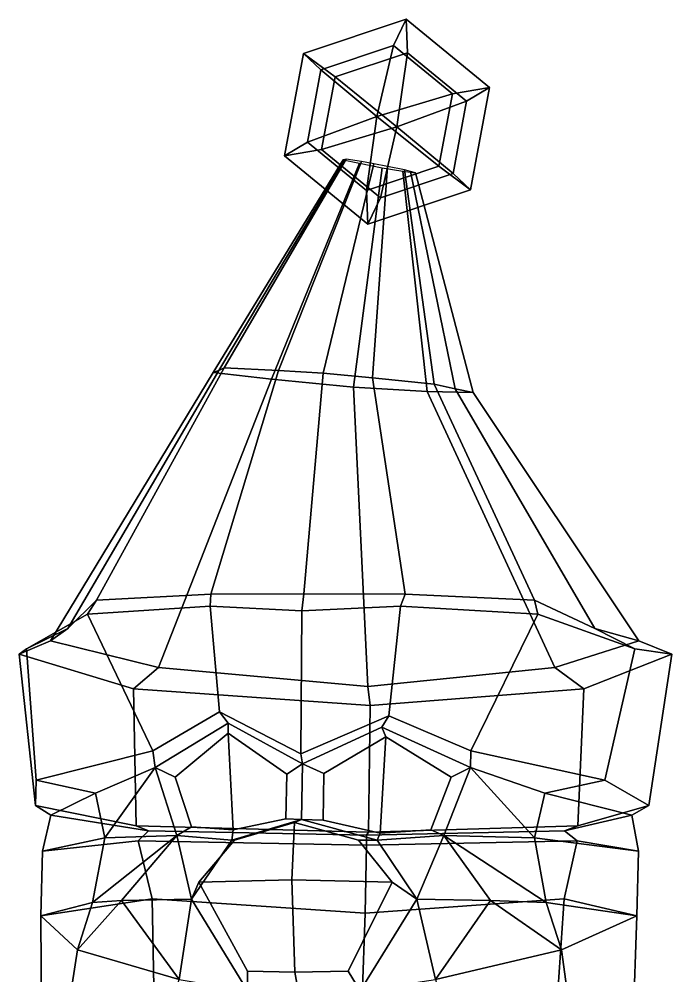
# Model space of a CAD drawing. Extents: x -177 to 180, y -153 to 349.
# Drawn here: x -69.5 to 62.7, y 155.2 to 348.8 of the extents above; entities that cross this region are included whole.
import ezdxf

# ---------------------------------------------------------------- set-up
doc = ezdxf.new("R2010")
doc.units = 0

msp = doc.modelspace()

# ---------------------------------------------------------------- linework, layer by layer
for points in [[(-8.374978, 338.554382, 66.291122), (6.30421, 343.451782, 67.497162), (8.867043, 348.789734, 52.898819), (-11.89247, 341.863861, 51.193222)], [(-5.516668, 337.079224, 37.491806), (-11.89247, 341.863861, 51.193222), (8.867043, 348.789734, 52.898819), (9.16252, 341.976624, 38.697845)], [(18.246475, 333.681458, 69.182884), (25.755943, 334.972504, 55.282776), (8.867043, 348.789734, 52.898819), (6.30421, 343.451782, 67.497162)], [(21.104784, 332.206299, 40.38356), (9.16252, 341.976624, 38.697845), (8.867043, 348.789734, 52.898819), (25.755943, 334.972504, 55.282776)], [(2.975292, 329.089661, 73.941376), (6.30421, 343.451782, 67.497162), (-8.374978, 338.554382, 66.291122)], [(2.975292, 329.089661, 73.941376), (18.246475, 333.681458, 69.182884), (6.30421, 343.451782, 67.497162)], [(-15.763091, 321.120667, 51.871578), (-11.111909, 323.88681, 66.770798), (-8.374978, 338.554382, 66.291122), (-11.89247, 341.863861, 51.193222)], [(-15.763091, 321.120667, 51.871578), (-11.89247, 341.863861, 51.193222), (-5.516668, 337.079224, 37.491806), (-8.2536, 322.411621, 37.971474)], [(7.017545, 327.003448, 33.212967), (-5.516668, 337.079224, 37.491806), (9.16252, 341.976624, 38.697845)], [(7.017545, 327.003448, 33.212967), (9.16252, 341.976624, 38.697845), (21.104784, 332.206299, 40.38356)], [(-11.111909, 323.88681, 66.770798), (2.975292, 329.089661, 73.941376), (-8.374978, 338.554382, 66.291122)], [(-8.2536, 322.411621, 37.971474), (-5.516668, 337.079224, 37.491806), (7.017545, 327.003448, 33.212967)], [(15.509544, 319.013885, 69.662552), (18.246475, 333.681458, 69.182884), (2.975292, 329.089661, 73.941376)], [(21.885323, 314.229309, 55.961132), (25.755943, 334.972504, 55.282776), (18.246475, 333.681458, 69.182884), (15.509544, 319.013885, 69.662552)], [(21.885323, 314.229309, 55.961132), (18.367851, 317.538696, 40.863232), (21.104784, 332.206299, 40.38356), (25.755943, 334.972504, 55.282776)], [(18.367851, 317.538696, 40.863232), (7.017545, 327.003448, 33.212967), (21.104784, 332.206299, 40.38356)], [(0.830336, 314.116547, 68.456505), (2.975292, 329.089661, 73.941376), (-11.111909, 323.88681, 66.770798)], [(0.830336, 314.116547, 68.456505), (15.509544, 319.013885, 69.662552), (2.975292, 329.089661, 73.941376)], [(3.688646, 312.641388, 39.657185), (-8.2536, 322.411621, 37.971474), (7.017545, 327.003448, 33.212967)], [(3.688646, 312.641388, 39.657185), (7.017545, 327.003448, 33.212967), (18.367851, 317.538696, 40.863232)], [(1.125818, 307.303467, 54.255531), (0.830336, 314.116547, 68.456505), (-11.111909, 323.88681, 66.770798), (-15.763091, 321.120667, 51.871578)], [(1.125818, 307.303467, 54.255531), (-15.763091, 321.120667, 51.871578), (-8.2536, 322.411621, 37.971474), (3.688646, 312.641388, 39.657185)], [(-3.532921, 320.375916, 55.207642), (-3.846205, 320.334778, 51.55938), (-30.195293, 277.301392, 45.067905), (-29.039063, 277.695374, 56.861664)], [(-3.846205, 320.334778, 51.55938), (-0.560739, 319.637054, 48.383266), (-18.384838, 275.909973, 35.009609), (-30.195293, 277.301392, 45.067905)], [(-3.243565, 320.445068, 59.719658), (-3.532921, 320.375916, 55.207642), (-29.039063, 277.695374, 56.861664), (-27.962448, 278.211517, 71.441925)], [(-0.191937, 319.94577, 62.226532), (-3.243565, 320.445068, 59.719658), (-27.962448, 278.211517, 71.441925), (-16.951082, 277.646515, 79.712624)], [(-0.560739, 319.637054, 48.383266), (4.048918, 318.728455, 46.503841), (-1.794664, 274.301239, 29.214418), (-18.384838, 275.909973, 35.009609)], [(2.318555, 319.520813, 63.768791), (-0.191937, 319.94577, 62.226532), (-16.951082, 277.646515, 79.712624), (-7.896283, 277.112335, 84.838066)], [(2.318555, 319.520813, 63.768791), (-7.896283, 277.112335, 84.838066), (2.046203, 276.16925, 81.871185), (5.08079, 318.980621, 62.799282)], [(8.186612, 318.035919, 49.333447), (13.131287, 273.459229, 38.590618), (-1.794664, 274.301239, 29.214418), (4.048918, 318.728455, 46.503841)], [(1.125818, 307.303467, 54.255531), (21.885323, 314.229309, 55.961132), (15.509544, 319.013885, 69.662552), (0.830336, 314.116547, 68.456505)], [(5.08079, 318.980621, 62.799282), (2.046203, 276.16925, 81.871185), (14.578625, 274.903442, 76.275635), (8.563779, 318.283813, 61.002232)], [(10.771534, 317.659058, 53.147232), (22.471447, 273.205933, 51.052143), (13.131287, 273.459229, 38.590618), (8.186612, 318.035919, 49.333447)], [(8.563779, 318.283813, 61.002232), (14.578625, 274.903442, 76.275635), (18.788105, 273.976257, 62.296009), (9.741586, 317.946106, 56.649586)], [(9.741586, 317.946106, 56.649586), (18.788105, 273.976257, 62.296009), (22.471447, 273.205933, 51.052143), (10.771534, 317.659058, 53.147232)], [(1.125818, 307.303467, 54.255531), (3.688646, 312.641388, 39.657185), (18.367851, 317.538696, 40.863232), (21.885323, 314.229309, 55.961132)], [(-63.126602, 222.956421, 39.673244), (-59.587376, 225.471436, 63.316097), (-29.039063, 277.695374, 56.861664), (-30.195293, 277.301392, 45.067905)], [(-41.232502, 217.601013, 21.160664), (-63.126602, 222.956421, 39.673244), (-30.195293, 277.301392, 45.067905), (-18.384838, 275.909973, 35.009609)], [(-59.587376, 225.471436, 63.316097), (-53.831688, 231.211914, 91.844238), (-27.962448, 278.211517, 71.441925), (-29.039063, 277.695374, 56.861664)], [(-53.831688, 231.211914, 91.844238), (-30.645498, 232.407684, 107.567497), (-16.951082, 277.646515, 79.712624), (-27.962448, 278.211517, 71.441925)], [(-11.858299, 232.480835, 117.257256), (-7.896283, 277.112335, 84.838066), (-16.951082, 277.646515, 79.712624), (-30.645498, 232.407684, 107.567497)], [(-11.858299, 232.480835, 117.257256), (8.661452, 232.407684, 112.178886), (2.046203, 276.16925, 81.871185), (-7.896283, 277.112335, 84.838066)], [(1.090941, 213.697021, 6.879353), (-41.232502, 217.601013, 21.160664), (-18.384838, 275.909973, 35.009609), (-1.794664, 274.301239, 29.214418)], [(34.857212, 231.211914, 102.248978), (14.578625, 274.903442, 76.275635), (2.046203, 276.16925, 81.871185), (8.661452, 232.407684, 112.178886)], [(1.090941, 213.697021, 6.879353), (-1.794664, 274.301239, 29.214418), (13.131287, 273.459229, 38.590618), (38.959778, 217.601013, 30.568607)], [(38.959778, 217.601013, 30.568607), (13.131287, 273.459229, 38.590618), (22.471447, 273.205933, 51.052143), (55.97467, 222.956421, 53.645889)], [(47.059429, 225.471436, 75.827614), (18.788105, 273.976257, 62.296009), (14.578625, 274.903442, 76.275635), (34.857212, 231.211914, 102.248978)], [(55.97467, 222.956421, 53.645889), (22.471447, 273.205933, 51.052143), (18.788105, 273.976257, 62.296009), (47.059429, 225.471436, 75.827614)], [(-30.821564, 229.981262, 112.403915), (-30.645498, 232.407684, 107.567497), (-53.831688, 231.211914, 91.844238), (-55.591755, 228.374268, 96.184555)], [(-12.263216, 229.02121, 120.70871), (-11.858299, 232.480835, 117.257256), (-30.645498, 232.407684, 107.567497), (-30.821564, 229.981262, 112.403915)], [(-12.263216, 229.02121, 120.70871), (7.713352, 229.981262, 116.924728), (8.661452, 232.407684, 112.178886), (-11.858299, 232.480835, 117.257256)], [(7.713352, 229.981262, 116.924728), (35.564922, 228.374268, 106.878815), (34.857212, 231.211914, 102.248978), (8.661452, 232.407684, 112.178886)], [(-55.591755, 228.374268, 96.184555), (-53.831688, 231.211914, 91.844238), (-59.587376, 225.471436, 63.316097), (-67.97731, 221.368591, 63.608776)], [(35.564922, 228.374268, 106.878815), (55.153801, 221.368591, 78.054192), (47.059429, 225.471436, 75.827614), (34.857212, 231.211914, 102.248978)], [(-28.884731, 208.571045, 116.121666), (-30.821564, 229.981262, 112.403915), (-55.591755, 228.374268, 96.184555), (-42.396084, 200.716125, 103.064377)], [(-12.416227, 200.100464, 122.012962), (-12.263216, 229.02121, 120.70871), (-30.821564, 229.981262, 112.403915), (-28.884731, 208.571045, 116.121666)], [(-12.416227, 200.100464, 122.012962), (5.364675, 207.764709, 120.182411), (7.713352, 229.981262, 116.924728), (-12.263216, 229.02121, 120.70871)], [(5.364675, 207.764709, 120.182411), (22.001322, 200.716125, 110.619316), (35.564922, 228.374268, 106.878815), (7.713352, 229.981262, 116.924728)], [(-42.396084, 200.716125, 103.064377), (-55.591755, 228.374268, 96.184555), (-67.97731, 221.368591, 63.608776), (-65.988617, 194.792572, 81.390747)], [(22.001322, 200.716125, 110.619316), (49.1035, 194.792572, 94.893051), (55.153801, 221.368591, 78.054192), (35.564922, 228.374268, 106.878815)], [(-67.97731, 221.368591, 63.608776), (-59.587376, 225.471436, 63.316097), (-63.126602, 222.956421, 39.673244), (-69.459473, 220.254639, 37.401554)], [(55.153801, 221.368591, 78.054192), (62.661366, 220.254639, 52.901619), (55.97467, 222.956421, 53.645889), (47.059429, 225.471436, 75.827614)], [(-69.459473, 220.254639, 37.401554), (-63.126602, 222.956421, 39.673244), (-41.232502, 217.601013, 21.160664), (-46.305691, 213.27179, 16.954597)], [(62.661366, 220.254639, 52.901619), (44.868706, 213.27179, 27.650934), (38.959778, 217.601013, 30.568607), (55.97467, 222.956421, 53.645889)], [(-65.988617, 194.792572, 81.390747), (-67.97731, 221.368591, 63.608776), (-69.459473, 220.254639, 37.401554), (-66.161118, 189.652222, 43.610424)], [(49.1035, 194.792572, 94.893051), (58.01553, 189.652222, 58.178497), (62.661366, 220.254639, 52.901619), (55.153801, 221.368591, 78.054192)], [(-66.161118, 189.652222, 43.610424), (-69.459473, 220.254639, 37.401554), (-46.305691, 213.27179, 16.954597), (-45.744534, 185.54425, 19.85537)], [(58.01553, 189.652222, 58.178497), (43.651409, 185.54425, 30.343063), (44.868706, 213.27179, 27.650934), (62.661366, 220.254639, 52.901619)], [(-46.305691, 213.27179, 16.954597), (-41.232502, 217.601013, 21.160664), (1.090941, 213.697021, 6.879353), (1.598473, 209.84729, 2.553204)], [(44.868706, 213.27179, 27.650934), (1.598473, 209.84729, 2.553204), (1.090941, 213.697021, 6.879353), (38.959778, 217.601013, 30.568607)], [(-45.744534, 185.54425, 19.85537), (-46.305691, 213.27179, 16.954597), (1.598473, 209.84729, 2.553204), (1.251849, 184.220337, 5.507772)], [(43.651409, 185.54425, 30.343063), (1.251849, 184.220337, 5.507772), (1.598473, 209.84729, 2.553204), (44.868706, 213.27179, 27.650934)], [(-28.884731, 208.571045, 116.121666), (-42.396084, 200.716125, 103.064377), (-41.913139, 197.327911, 101.459938), (-27.165941, 206.280884, 114.933952)], [(-12.416227, 200.100464, 122.012962), (-28.884731, 208.571045, 116.121666), (-27.165941, 206.280884, 114.933952), (-12.081826, 198.065308, 119.162567)], [(-12.416227, 200.100464, 122.012962), (-12.081826, 198.065308, 119.162567), (3.967449, 205.474548, 118.629128), (5.364675, 207.764709, 120.182411)], [(5.364675, 207.764709, 120.182411), (3.967449, 205.474548, 118.629128), (21.902832, 197.327911, 108.946655), (22.001322, 200.716125, 110.619316)], [(-27.129187, 204.250458, 112.399132), (-27.165941, 206.280884, 114.933952), (-41.913139, 197.327911, 101.459938), (-37.894104, 195.377808, 101.709465)], [(-27.129187, 204.250458, 112.399132), (-15.304485, 195.975494, 115.86396), (-12.081826, 198.065308, 119.162567), (-27.165941, 206.280884, 114.933952)], [(4.788789, 203.545715, 115.978271), (3.967449, 205.474548, 118.629128), (-12.081826, 198.065308, 119.162567), (-7.753415, 196.104065, 116.924828)], [(4.788789, 203.545715, 115.978271), (17.990744, 195.365662, 105.742226), (21.902832, 197.327911, 108.946655), (3.967449, 205.474548, 118.629128)], [(-26.142355, 184.688171, 111.706078), (-27.129187, 204.250458, 112.399132), (-37.894104, 195.377808, 101.709465), (-34.571693, 185.354004, 105.547684)], [(-15.304485, 195.975494, 115.86396), (-27.129187, 204.250458, 112.399132), (-26.142355, 184.688171, 111.706078), (-15.458504, 186.915161, 117.176788)], [(-7.753415, 196.104065, 116.924828), (-7.932846, 186.667297, 118.454285), (3.624789, 184.043518, 114.597), (4.788789, 203.545715, 115.978271)], [(3.624789, 184.043518, 114.597), (13.859582, 184.708038, 109.42395), (17.990744, 195.365662, 105.742226), (4.788789, 203.545715, 115.978271)], [(-53.981506, 192.167114, 83.452332), (-41.913139, 197.327911, 101.459938), (-42.396084, 200.716125, 103.064377), (-65.988617, 194.792572, 81.390747)], [(36.945255, 192.167114, 94.119621), (49.1035, 194.792572, 94.893051), (22.001322, 200.716125, 110.619316), (21.902832, 197.327911, 108.946655)], [(-15.458504, 186.915161, 117.176788), (-12.272238, 186.836365, 120.785599), (-12.081826, 198.065308, 119.162567), (-15.304485, 195.975494, 115.86396)], [(-7.932846, 186.667297, 118.454285), (-7.753415, 196.104065, 116.924828), (-12.081826, 198.065308, 119.162567), (-12.272238, 186.836365, 120.785599)], [(-52.125263, 183.083557, 84.560768), (-41.913139, 197.327911, 101.459938), (-53.981506, 192.167114, 83.452332)], [(-37.517612, 183.56842, 106.306221), (-41.913139, 197.327911, 101.459938), (-52.125263, 183.083557, 84.560768)], [(-34.571693, 185.354004, 105.547684), (-37.894104, 195.377808, 101.709465), (-41.913139, 197.327911, 101.459938), (-37.517612, 183.56842, 106.306221)], [(13.859582, 184.708038, 109.42395), (16.504992, 183.56842, 112.644005), (21.902832, 197.327911, 108.946655), (17.990744, 195.365662, 105.742226)], [(16.504992, 183.56842, 112.644005), (34.882866, 183.083557, 94.768326), (21.902832, 197.327911, 108.946655)], [(34.882866, 183.083557, 94.768326), (36.945255, 192.167114, 94.119621), (21.902832, 197.327911, 108.946655)], [(-65.988617, 194.792572, 81.390747), (-66.161118, 189.652222, 43.610424), (-63.034981, 187.706512, 45.332893), (-53.981506, 192.167114, 83.452332)], [(49.1035, 194.792572, 94.893051), (36.945255, 192.167114, 94.119621), (54.575619, 187.706512, 59.130653), (58.01553, 189.652222, 58.178497)], [(-53.981506, 192.167114, 83.452332), (-63.034981, 187.706512, 45.332893), (-64.714226, 180.367828, 46.735237), (-52.125263, 183.083557, 84.560768)], [(36.945255, 192.167114, 94.119621), (34.882866, 183.083557, 94.768326), (55.884689, 180.367828, 60.883579), (54.575619, 187.706512, 59.130653)], [(-66.161118, 189.652222, 43.610424), (-45.744534, 185.54425, 19.85537), (-43.302608, 184.487366, 21.235695), (-63.034981, 187.706512, 45.332893)], [(58.01553, 189.652222, 58.178497), (54.575619, 187.706512, 59.130653), (40.95631, 184.487366, 31.120726), (43.651409, 185.54425, 30.343063)], [(-64.714226, 180.367828, 46.735237), (-63.034981, 187.706512, 45.332893), (-43.302608, 184.487366, 21.235695), (-45.352077, 182.477722, 18.859646)], [(-14.251561, 174.623993, 139.874664), (-13.698694, 186.207703, 135.162094), (-25.847429, 182.593506, 130.382675), (-33.067284, 174.103882, 131.192383)], [(-26.142355, 184.688171, 111.706078), (-26.378571, 182.619446, 114.001846), (-12.272238, 186.836365, 120.785599), (-15.458504, 186.915161, 117.176788)], [(-13.698694, 186.207703, 135.162094), (-12.272238, 186.836365, 120.785599), (-26.378571, 182.619446, 114.001846), (-25.847429, 182.593506, 130.382675)], [(-14.251561, 174.623993, 139.874664), (6.062762, 174.103882, 135.78302), (-0.773643, 182.593506, 133.324265), (-13.698694, 186.207703, 135.162094)], [(-13.698694, 186.207703, 135.162094), (-0.773643, 182.593506, 133.324265), (3.02116, 182.619446, 117.450943), (-12.272238, 186.836365, 120.785599)], [(3.624789, 184.043518, 114.597), (-7.932846, 186.667297, 118.454285), (-12.272238, 186.836365, 120.785599), (3.02116, 182.619446, 117.450943)], [(55.884689, 180.367828, 60.883579), (43.500057, 182.477722, 29.283541), (40.95631, 184.487366, 31.120726), (54.575619, 187.706512, 59.130653)], [(-45.744534, 185.54425, 19.85537), (1.251849, 184.220337, 5.507772), (0.825291, 183.658356, 9.14369), (-43.302608, 184.487366, 21.235695)], [(-45.352077, 182.477722, 18.859646), (-43.302608, 184.487366, 21.235695), (0.825291, 183.658356, 9.14369), (0.827931, 181.611816, 9.121168)], [(-26.142355, 184.688171, 111.706078), (-34.571693, 185.354004, 105.547684), (-37.517612, 183.56842, 106.306221), (-26.378571, 182.619446, 114.001846)], [(43.651409, 185.54425, 30.343063), (40.95631, 184.487366, 31.120726), (0.825291, 183.658356, 9.14369), (1.251849, 184.220337, 5.507772)], [(43.500057, 182.477722, 29.283541), (0.827931, 181.611816, 9.121168), (0.825291, 183.658356, 9.14369), (40.95631, 184.487366, 31.120726)], [(3.624789, 184.043518, 114.597), (3.02116, 182.619446, 117.450943), (16.504992, 183.56842, 112.644005), (13.859582, 184.708038, 109.42395)], [(-52.125263, 183.083557, 84.560768), (-64.714226, 180.367828, 46.735237), (-65.070129, 167.306519, 49.581966), (-54.612965, 169.994568, 84.80954)], [(-65.070129, 167.306519, 49.581966), (-64.714226, 180.367828, 46.735237), (-45.352077, 182.477722, 18.859646), (-42.524925, 170.718872, 18.317965)], [(-54.612965, 169.994568, 84.80954), (-37.517612, 183.56842, 106.306221), (-52.125263, 183.083557, 84.560768)], [(-48.724869, 170.398376, 108.89151), (-37.517612, 183.56842, 106.306221), (-54.612965, 169.994568, 84.80954)], [(-48.724869, 170.398376, 108.89151), (-34.544914, 170.710876, 113.597977), (-37.517612, 183.56842, 106.306221)], [(-42.524925, 170.718872, 18.317965), (-45.352077, 182.477722, 18.859646), (0.827931, 181.611816, 9.121168), (0.573214, 167.831421, 11.29224)], [(-34.544914, 170.710876, 113.597977), (-26.378571, 182.619446, 114.001846), (-37.517612, 183.56842, 106.306221)], [(-33.067284, 174.103882, 131.192383), (-25.847429, 182.593506, 130.382675), (-26.378571, 182.619446, 114.001846), (-34.544914, 170.710876, 113.597977)], [(6.062762, 174.103882, 135.78302), (11.059238, 170.710876, 118.948135), (3.02116, 182.619446, 117.450943), (-0.773643, 182.593506, 133.324265)], [(40.87505, 170.718872, 28.102226), (0.573214, 167.831421, 11.29224), (0.827931, 181.611816, 9.121168), (43.500057, 182.477722, 29.283541)], [(11.059238, 170.710876, 118.948135), (16.504992, 183.56842, 112.644005), (3.02116, 182.619446, 117.450943)], [(25.943476, 170.398376, 117.651398), (16.504992, 183.56842, 112.644005), (11.059238, 170.710876, 118.948135)], [(25.943476, 170.398376, 117.651398), (37.245445, 169.994568, 95.586121), (16.504992, 183.56842, 112.644005)], [(37.245445, 169.994568, 95.586121), (34.882866, 183.083557, 94.768326), (16.504992, 183.56842, 112.644005)], [(34.882866, 183.083557, 94.768326), (37.245445, 169.994568, 95.586121), (55.572056, 167.306519, 63.735386), (55.884689, 180.367828, 60.883579)], [(55.572056, 167.306519, 63.735386), (40.87505, 170.718872, 28.102226), (43.500057, 182.477722, 29.283541), (55.884689, 180.367828, 60.883579)], [(-13.659934, 155.880341, 134.831696), (-14.251561, 174.623993, 139.874664), (-33.067284, 174.103882, 131.192383), (-23.253078, 156.126404, 128.420059)], [(-13.659934, 155.880341, 134.831696), (-2.843302, 156.126404, 130.814468), (6.062762, 174.103882, 135.78302), (-14.251561, 174.623993, 139.874664)], [(-23.253078, 156.126404, 128.420059), (-33.067284, 174.103882, 131.192383), (-34.544914, 170.710876, 113.597977), (-23.215988, 152.136414, 115.659775)], [(-2.843302, 156.126404, 130.814468), (-0.439273, 152.136414, 118.331879), (11.059238, 170.710876, 118.948135), (6.062762, 174.103882, 135.78302)], [(-64.927193, 145.853577, 52.108566), (-65.070129, 167.306519, 49.581966), (-42.524925, 170.718872, 18.317965), (-42.186375, 152.908875, 22.235554)], [(-57.651642, 160.455078, 84.396782), (-48.724869, 170.398376, 108.89151), (-54.612965, 169.994568, 84.80954)], [(-37.040585, 154.443176, 107.963936), (-48.724869, 170.398376, 108.89151), (-57.651642, 160.455078, 84.396782)], [(-37.040585, 154.443176, 107.963936), (-34.544914, 170.710876, 113.597977), (-48.724869, 170.398376, 108.89151)], [(-42.186375, 152.908875, 22.235554), (-42.524925, 170.718872, 18.317965), (0.573214, 167.831421, 11.29224), (-0.04861, 150.728027, 16.592611)], [(-23.215988, 152.136414, 115.659775), (-34.544914, 170.710876, 113.597977), (-37.040585, 154.443176, 107.963936)], [(-0.439273, 152.136414, 118.331879), (14.791139, 154.443176, 114.044693), (11.059238, 170.710876, 118.948135)], [(39.638966, 152.908875, 31.835083), (-0.04861, 150.728027, 16.592611), (0.573214, 167.831421, 11.29224), (40.87505, 170.718872, 28.102226)], [(14.791139, 154.443176, 114.044693), (25.943476, 170.398376, 117.651398), (11.059238, 170.710876, 118.948135)], [(14.791139, 154.443176, 114.044693), (40.29715, 160.455078, 95.887871), (25.943476, 170.398376, 117.651398)], [(40.29715, 160.455078, 95.887871), (37.245445, 169.994568, 95.586121), (25.943476, 170.398376, 117.651398)], [(54.848228, 145.853577, 66.160301), (39.638966, 152.908875, 31.835083), (40.87505, 170.718872, 28.102226), (55.572056, 167.306519, 63.735386)], [(-54.612965, 169.994568, 84.80954), (-65.070129, 167.306519, 49.581966), (-57.651642, 160.455078, 84.396782)], [(37.245445, 169.994568, 95.586121), (40.29715, 160.455078, 95.887871), (55.572056, 167.306519, 63.735386)], [(-59.334122, 149.549622, 84.957001), (-57.651642, 160.455078, 84.396782), (-65.070129, 167.306519, 49.581966), (-64.927193, 145.853577, 52.108566)], [(41.804279, 149.549622, 96.822289), (54.848228, 145.853577, 66.160301), (55.572056, 167.306519, 63.735386), (40.29715, 160.455078, 95.887871)], [(-59.334122, 149.549622, 84.957001), (-44.973988, 131.980042, 114.584), (-37.040585, 154.443176, 107.963936), (-57.651642, 160.455078, 84.396782)], [(41.804279, 149.549622, 96.822289), (40.29715, 160.455078, 95.887871), (14.791139, 154.443176, 114.044693), (20.976919, 131.980042, 122.321182)], [(-13.659934, 155.880341, 134.831696), (-23.253078, 156.126404, 128.420059), (-23.215988, 152.136414, 115.659775), (-12.533463, 149.663757, 123.01226)], [(-13.659934, 155.880341, 134.831696), (-12.533463, 149.663757, 123.01226), (-0.439273, 152.136414, 118.331879), (-2.843302, 156.126404, 130.814468)]]:
    msp.add_3dface(points)

doc.saveas('drawing.dxf')
